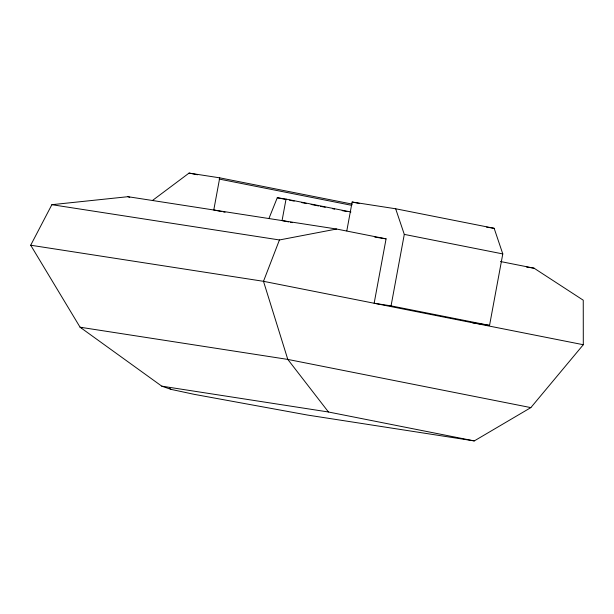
<?xml version="1.0" encoding="UTF-8"?>
<svg xmlns="http://www.w3.org/2000/svg" width="614" height="614" viewBox="0 0 614 614"><rect width="100%" height="100%" fill="white"/><g stroke="black" fill="none" stroke-linecap="round" stroke-linejoin="round"><path stroke-width="0.92" d="M352.321 204.132L219.728 177.837L213.772 209.996L221.293 211.485M350.924 211.976L286.04 199.105L282.064 220.579L288.641 221.884M346.803 230.841L352.137 202.029L395.662 208.775L494.155 228.308L502.789 253.92L489.55 325.405L472.642 322.78M500.448 261.518L534.065 268.188L583.254 300.2L583.3 344.723L530.849 407.612L474.284 440.913L307.599 415.072L194.239 394.349L170.961 389.36L161.758 386.152L80.073 327.216L30.7 245.224L51.868 204.685L127.965 196.695L336.579 229.03L386.076 238.846L374.149 303.255L391.057 305.872L489.55 325.405M391.057 305.872L404.296 234.387L395.662 208.775M336.579 229.03L279.439 239.959L263.49 281.312L287.797 359.413L328.452 411.994L474.284 440.913M268.924 218.538L277.275 197.746L286.04 199.105M152.456 200.486L189.066 173.087L219.728 177.837M486.587 227.134L494.155 228.308M374.755 237.088L386.076 238.846M526.543 267.021L534.065 268.188M51.868 204.685L279.439 239.959M30.7 245.224L263.49 281.312L583.3 344.723M161.758 386.152L328.452 411.994M352.137 202.029L359.643 203.518M189.066 173.087L197.531 174.767M219.16 179.058L351.753 205.345M277.275 197.746L284.804 199.243M289.501 200.172L294.206 201.108M301.727 202.597L306.432 203.533M311.129 204.462L318.658 205.951M320.539 206.327L325.236 207.263M332.757 208.752L334.645 209.128M342.167 210.617L346.864 211.546M404.296 234.387L502.789 253.92M290.522 222.253L292.402 222.629M223.174 211.861L225.054 212.229M530.849 407.612L287.797 359.413L80.073 327.216L81.877 327.845M127.965 196.695L129.746 197.309M169.433 388.209L170.961 389.36"/></g></svg>
